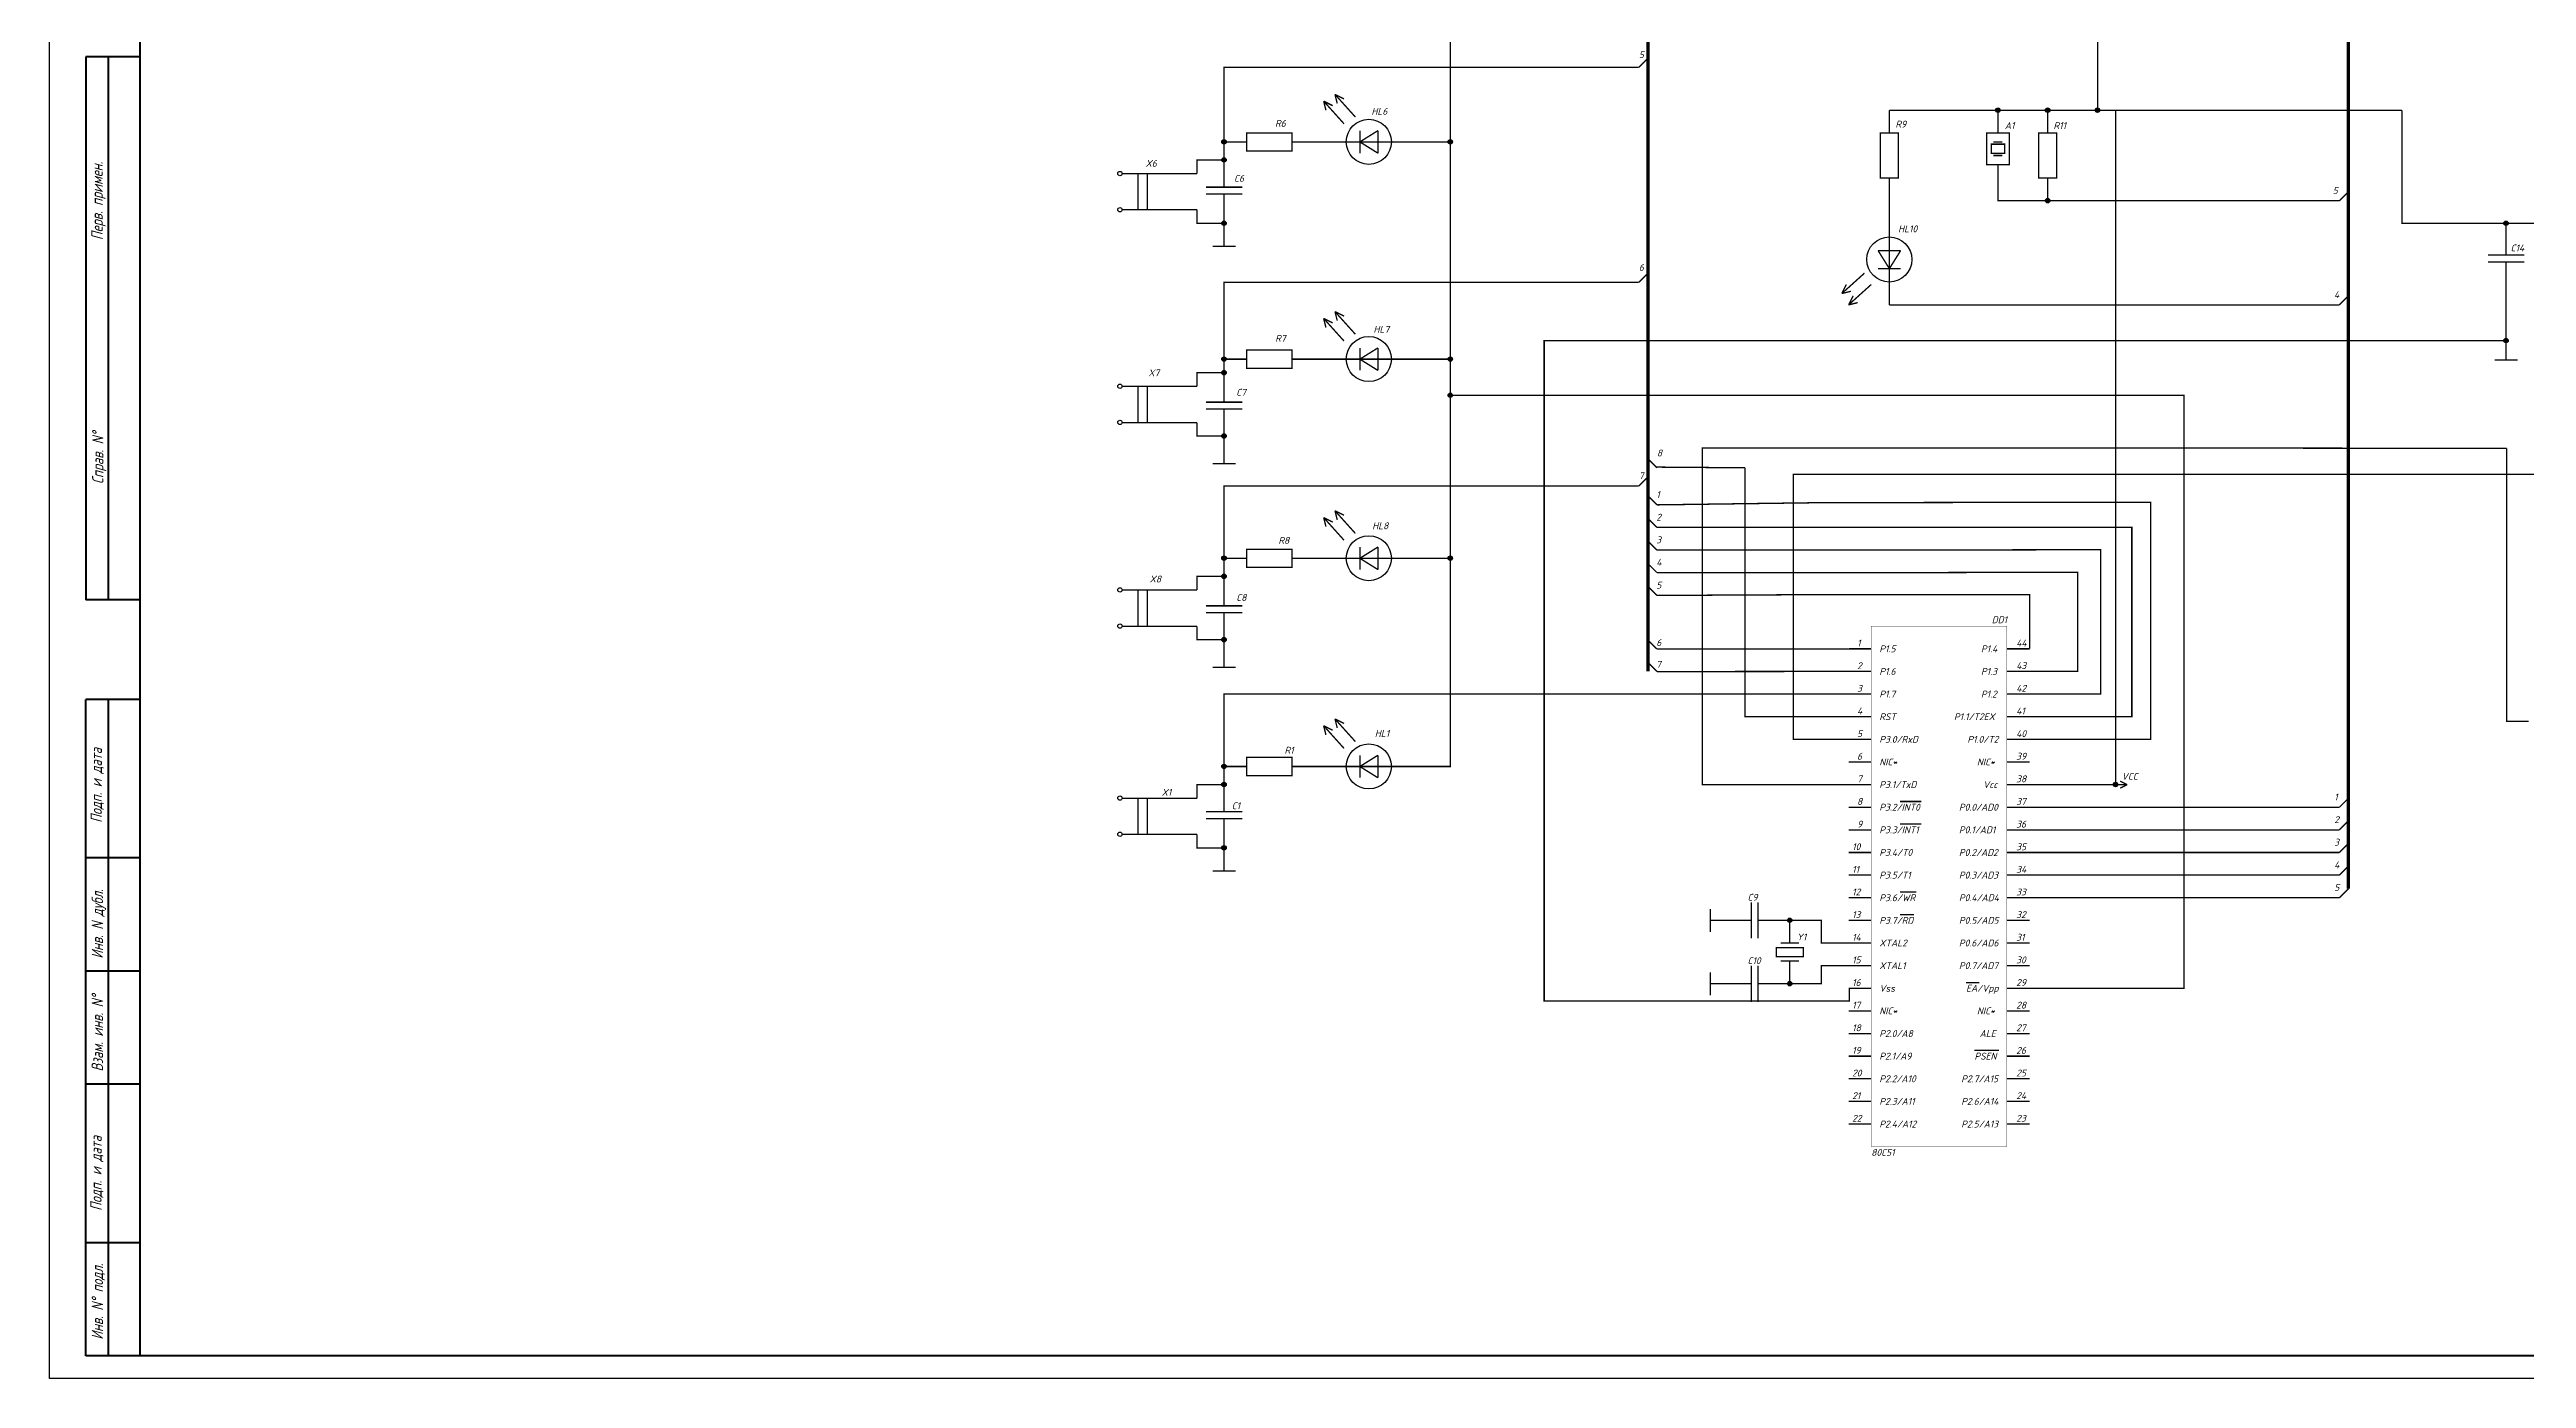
# Model space of a CAD drawing. Header units: millimetres. Extents: x 0 to 9139, y -367 to 2333.
# Drawn here: x 4707 to 5254, y 676 to 969 of the extents above; entities that cross this region are included whole.
import ezdxf

# ---------------------------------------------------------------- set-up
doc = ezdxf.new("R2010")
doc.units = ezdxf.units.MM
doc.header["$LTSCALE"] = 0.5
doc.layers.add('KONTUR', color=7, linetype='Continuous')
doc.layers.add('Sheet', color=255, linetype='Continuous')
doc.layers.add('Основная', color=7, linetype='Continuous', lineweight=40)
doc.layers.add('текст', color=7, linetype='Continuous', lineweight=30)
doc.styles.get("Standard").update_dxf_attribs({"font": 'isocpeui.ttf', "width": 0.9})
doc.styles.add('стиль1', font='romans.shx', dxfattribs={"width": 0.75, "oblique": 15, "height": 3.5})

msp = doc.modelspace()

# ---------------------------------------------------------------- linework, layer by layer
at = {"layer": 'KONTUR'}
for p, q in [((4707.03, 675.63), (4707.03, 1269.63)), ((5548.03, 675.63), (4707.03, 675.63))]:
    msp.add_line(p, q, dxfattribs=at)
at = {"layer": 'Sheet'}
for points, const_width in [([(5060.22, 831.84), (5060.22, 1101.84), (5060.22, 1101.84)], 0.749), ([(5215.03, 783.84), (5215.03, 1035.84)], 0.749), ([(5159.58, 1003.84), (5159.58, 955.84)], 0.3), ([(5016.58, 948.84), (5016.58, 993.34)], 0.3), ([(4966.58, 943.84), (4966.58, 965.34), (5058.22, 965.34)], 0.3), ([(5058.22, 965.34), (5060.22, 967.34)], 0.3), ([(4993.08, 952.84), (4988.58, 957.84)], 0.3), ([(4988.58, 957.84), (4989.08, 955.84), (4989.08, 955.84)], 0.3), ([(4988.58, 957.84), (4990.58, 956.84)], 0.3), ([(4995.58, 954.34), (4991.08, 959.34)], 0.3), ([(4991.08, 959.34), (4991.58, 957.34), (4991.58, 957.34)], 0.3), ([(4991.08, 959.34), (4993.08, 958.34)], 0.3), ([(5113.58, 950.84), (5113.58, 955.84)], 0.3), ([(5159.58, 955.84), (5113.58, 955.84)], 0.3), ([(5137.58, 950.84), (5137.58, 955.84)], 0.3), ([(5159.58, 955.84), (5163.58, 955.84), (5163.58, 806.84), (5144.58, 806.84)], 0.3), ([(5148.58, 950.84), (5148.58, 955.84)], 0.3), ([(5226.86, 955.84), (5226.86, 955.84), (5163.58, 955.84)], 0.3), ([(5226.86, 955.84), (5226.86, 930.84), (5316.36, 930.84)], 0.3), ([(4971.58, 948.84), (4966.58, 948.84)], 0.3), ([(4981.58, 950.84), (4971.58, 950.84), (4971.58, 946.84), (4981.58, 946.84), (4981.58, 950.84)], 0.3), ([(4981.58, 948.84), (4986.58, 948.84)], 0.3), ([(4986.58, 948.84), (4988.58, 948.84)], 0.3), ([(4993.58, 948.84), (4988.58, 948.84)], 0.3), ([(4996.58, 948.84), (4993.58, 948.84)], 0.3), ([(4996.58, 951.34), (4996.58, 946.34)], 0.3), ([(4996.58, 948.84), (5000.58, 951.34), (5000.58, 951.34)], 0.3), ([(5000.58, 948.84), (4996.58, 948.84)], 0.3), ([(4996.58, 948.84), (5000.58, 946.34), (5000.58, 946.34)], 0.3), ([(5000.58, 946.34), (5000.58, 951.34)], 0.3), ([(5000.58, 948.84), (5003.58, 948.84)], 0.3), ([(5003.58, 948.84), (5008.58, 948.84)], 0.3), ([(5008.58, 948.84), (5016.58, 948.84)], 0.3), ([(5016.58, 948.84), (5016.58, 901.34)], 0.3), ([(5111.58, 950.84), (5111.58, 940.84), (5115.58, 940.84), (5115.58, 950.84), (5111.58, 950.84)], 0.3), ([(5140.08, 943.84), (5135.08, 943.84), (5135.08, 950.84), (5140.08, 950.84), (5140.08, 943.84)], 0.3), ([(5139.08, 948.34), (5136.08, 948.34), (5136.08, 946.34), (5139.08, 946.34), (5139.08, 948.34)], 0.3), ([(5136.58, 948.84), (5138.58, 948.84)], 0.3), ([(5146.58, 950.84), (5146.58, 940.84), (5150.58, 940.84), (5150.58, 950.84), (5146.58, 950.84)], 0.3), ([(4944.08, 941.84), (4955.58, 941.84)], 0.3), ([(4947.58, 941.84), (4947.58, 933.84)], 0.3), ([(4949.58, 933.84), (4949.58, 941.84)], 0.3), ([(4955.58, 941.84), (4960.58, 941.84)], 0.3), ([(4960.58, 941.84), (4960.58, 944.84), (4966.58, 944.84)], 0.3), ([(4966.58, 938.84), (4966.58, 943.84)], 0.3), ([(5136.58, 945.84), (5138.58, 945.84)], 0.3), ([(5137.58, 943.84), (5137.58, 938.84)], 0.3), ([(4970.58, 938.84), (4962.58, 938.84)], 0.3), ([(4970.58, 937.34), (4962.58, 937.34)], 0.3), ([(4966.58, 937.34), (4966.58, 932.34)], 0.3), ([(5113.58, 940.84), (5113.58, 935.84)], 0.3), ([(5113.58, 935.84), (5113.58, 932.84)], 0.3), ([(5137.58, 938.84), (5137.58, 935.84), (5213.03, 935.84)], 0.3), ([(5148.58, 940.84), (5148.58, 935.84)], 0.3), ([(5213.03, 935.84), (5215.03, 937.84)], 0.3), ([(4944.08, 933.84), (4955.58, 933.84)], 0.3), ([(4955.58, 933.84), (4960.58, 933.84)], 0.3), ([(4960.58, 933.84), (4960.58, 930.84), (4966.58, 930.84)], 0.3), ([(4966.58, 932.34), (4966.58, 929.84)], 0.3), ([(5113.58, 927.84), (5113.58, 932.84)], 0.3), ([(5249.86, 930.84), (5249.86, 928.84)], 0.3), ([(4964.04, 925.77), (4969.12, 925.77)], 0.3), ([(4966.58, 929.84), (4966.58, 925.77)], 0.3), ([(5113.58, 924.84), (5113.58, 927.84)], 0.3), ([(5249.86, 923.84), (5249.86, 928.84)], 0.3), ([(5058.22, 917.84), (5060.22, 919.84)], 0.3), ([(5108.08, 919.84), (5103.08, 915.34)], 0.3), ([(5116.08, 924.84), (5111.08, 924.84)], 0.3), ([(5113.58, 920.84), (5111.08, 924.84), (5111.08, 924.84)], 0.3), ([(5111.08, 920.84), (5116.08, 920.84)], 0.3), ([(5113.58, 924.84), (5113.58, 920.84)], 0.3), ([(5113.58, 920.84), (5116.08, 924.84), (5116.08, 924.84)], 0.3), ([(5113.58, 920.84), (5113.58, 917.84)], 0.3), ([(5253.86, 923.84), (5245.86, 923.84)], 0.3), ([(5253.86, 922.34), (5245.86, 922.34)], 0.3), ([(5249.86, 922.34), (5249.86, 917.34)], 0.3), ([(4966.58, 896.34), (4966.58, 917.84), (5058.22, 917.84)], 0.3), ([(5103.08, 915.34), (5104.08, 917.34)], 0.3), ([(5103.08, 915.34), (5105.08, 915.84), (5105.08, 915.84)], 0.3), ([(5109.58, 917.34), (5104.58, 912.84)], 0.3), ([(5104.58, 912.84), (5105.58, 914.84)], 0.3), ([(5113.58, 917.84), (5113.58, 912.84)], 0.3), ([(5213.03, 912.84), (5215.03, 914.84)], 0.3), ([(5249.86, 917.34), (5249.86, 904.72)], 0.3), ([(4993.08, 904.84), (4988.58, 909.84)], 0.3), ([(4988.58, 909.84), (4989.08, 907.84), (4989.08, 907.84)], 0.3), ([(4988.58, 909.84), (4990.58, 908.84)], 0.3), ([(4995.58, 906.34), (4991.08, 911.34)], 0.3), ([(4991.08, 911.34), (4991.58, 909.34), (4991.58, 909.34)], 0.3), ([(4991.08, 911.34), (4993.08, 910.34)], 0.3), ([(5104.58, 912.84), (5106.58, 913.34), (5106.58, 913.34)], 0.3), ([(5113.58, 912.84), (5213.03, 912.84), (5152.58, 912.84)], 0.3), ([(4996.58, 903.34), (4996.58, 898.34)], 0.3), ([(4996.58, 900.84), (5000.58, 903.34), (5000.58, 903.34)], 0.3), ([(5000.58, 898.34), (5000.58, 903.34)], 0.3), ([(5249.86, 904.92), (5037.3, 904.9), (5037.3, 759.02), (5104.74, 759.02), (5104.74, 761.84)], 0.3), ([(5249.86, 904.72), (5249.86, 900.66)], 0.3), ([(4960.58, 894.84), (4960.58, 897.84), (4966.58, 897.84)], 0.3), ([(4971.58, 900.84), (4966.58, 900.84)], 0.3), ([(4981.58, 902.84), (4971.58, 902.84), (4971.58, 898.84), (4981.58, 898.84), (4981.58, 902.84)], 0.3), ([(4981.58, 900.84), (4986.58, 900.84)], 0.3), ([(4986.58, 900.84), (4988.58, 900.84)], 0.3), ([(4993.58, 900.84), (4988.58, 900.84)], 0.3), ([(4996.58, 900.84), (4993.58, 900.84)], 0.3), ([(5000.58, 900.84), (4996.58, 900.84)], 0.3), ([(4996.58, 900.84), (5000.58, 898.34), (5000.58, 898.34)], 0.3), ([(5000.58, 900.84), (5003.58, 900.84)], 0.3), ([(5003.58, 900.84), (5008.58, 900.84)], 0.3), ([(5008.58, 900.84), (5016.58, 900.84)], 0.3), ([(5016.58, 856.34), (5016.58, 856.34), (5016.58, 901.34)], 0.3), ([(5247.32, 900.66), (5252.4, 900.66)], 0.3), ([(4944.08, 894.84), (4955.58, 894.84)], 0.3), ([(4947.58, 894.84), (4947.58, 886.84)], 0.3), ([(4949.58, 886.84), (4949.58, 894.84)], 0.3), ([(4955.58, 894.84), (4960.58, 894.84)], 0.3), ([(4966.58, 891.34), (4966.58, 896.34)], 0.3), ([(5017.04, 892.86), (5178.67, 892.84), (5178.67, 761.84), (5144.58, 761.84), (5144.58, 761.84)], 0.3), ([(4944.08, 886.84), (4955.58, 886.84)], 0.3), ([(4955.58, 886.84), (4960.58, 886.84)], 0.3), ([(4960.58, 886.84), (4960.58, 883.84), (4966.58, 883.84)], 0.3), ([(4970.58, 891.34), (4962.58, 891.34)], 0.3), ([(4970.58, 889.84), (4962.58, 889.84)], 0.3), ([(4966.58, 889.84), (4966.58, 884.84)], 0.3), ([(4966.58, 884.84), (4966.58, 881.84)], 0.3), ([(4966.58, 881.84), (4966.58, 877.77)], 0.3), ([(5072.26, 806.84), (5104.58, 806.84), (5072.26, 806.84), (5072.26, 881.23), (5121.46, 881.23), (5121.46, 881.23), (5250.01, 881.15)], 0.3), ([(5250.01, 881.15), (5250.01, 820.84)], 0.3), ([(4964.04, 877.77), (4969.12, 877.77)], 0.3), ([(5062.22, 876.84), (5060.22, 878.84)], 0.3), ([(5081.67, 876.84), (5062.07, 876.99)], 0.3), ([(5081.67, 876.84), (5081.67, 847.84), (5081.65, 845.84), (5081.65, 821.84), (5097.58, 821.84), (5104.58, 821.84)], 0.3), ([(4966.58, 851.34), (4966.58, 872.84), (5058.22, 872.84)], 0.3), ([(5060.22, 874.84), (5058.22, 872.84)], 0.3), ([(5062.22, 868.65), (5060.22, 870.65)], 0.3), ([(5104.58, 816.84), (5104.58, 816.84), (5092.35, 816.84), (5092.35, 875.36), (5275.86, 875.36)], 0.3), ([(4993.08, 860.84), (4988.58, 865.84)], 0.3), ([(4988.58, 865.84), (4989.08, 863.84), (4989.08, 863.84)], 0.3), ([(4988.58, 865.84), (4990.58, 864.84)], 0.3), ([(4995.58, 862.34), (4991.08, 867.34)], 0.3), ([(4991.08, 867.34), (4991.58, 865.34), (4991.58, 865.34)], 0.3), ([(4991.08, 867.34), (4993.08, 866.34)], 0.3), ([(5062.22, 863.66), (5060.22, 865.66)], 0.3), ([(5144.58, 816.84), (5171.34, 816.84), (5171.34, 869.21), (5099.58, 869.15), (5099.58, 869.15), (5062.22, 868.65)], 0.3), ([(4996.58, 859.34), (4996.58, 854.34)], 0.3), ([(4996.58, 856.84), (5000.58, 859.34), (5000.58, 859.34)], 0.3), ([(5000.58, 854.34), (5000.58, 859.34)], 0.3), ([(5062.22, 858.64), (5060.22, 860.64)], 0.3), ([(5062.22, 863.67), (5100.58, 863.67), (5100.58, 863.68), (5167.16, 863.68), (5167.16, 821.84), (5144.58, 821.84)], 0.3), ([(4971.58, 856.84), (4966.58, 856.84)], 0.3), ([(4981.58, 858.84), (4971.58, 858.84), (4971.58, 854.84), (4981.58, 854.84), (4981.58, 858.84)], 0.3), ([(4981.58, 856.84), (4986.58, 856.84)], 0.3), ([(4986.58, 856.84), (4988.58, 856.84)], 0.3), ([(4993.58, 856.84), (4988.58, 856.84)], 0.3), ([(4996.58, 856.84), (4993.58, 856.84)], 0.3), ([(5000.58, 856.84), (4996.58, 856.84)], 0.3), ([(4996.58, 856.84), (5000.58, 854.34), (5000.58, 854.34)], 0.3), ([(5000.58, 856.84), (5003.58, 856.84)], 0.3), ([(5003.58, 856.84), (5008.58, 856.84)], 0.3), ([(5008.58, 856.84), (5016.58, 856.84)], 0.3), ([(5008.58, 810.84), (5016.58, 810.84), (5016.58, 856.34)], 0.3), ([(5062.22, 853.69), (5060.22, 855.69)], 0.3), ([(5144.58, 826.84), (5160.29, 826.84), (5160.29, 858.73), (5101.58, 858.67), (5101.58, 858.67), (5062.22, 858.67)], 0.3), ([(5144.58, 831.84), (5155.2, 831.84), (5155.2, 853.74), (5102.58, 853.67), (5102.58, 853.67), (5062.22, 853.67)], 0.3), ([(4944.08, 849.84), (4955.58, 849.84)], 0.3), ([(4947.58, 849.84), (4947.58, 841.84)], 0.3), ([(4949.58, 841.84), (4949.58, 849.84)], 0.3), ([(4955.58, 849.84), (4960.58, 849.84)], 0.3), ([(4960.58, 849.84), (4960.58, 852.84), (4966.58, 852.84)], 0.3), ([(4966.58, 846.34), (4966.58, 851.34)], 0.3), ([(5062.22, 848.64), (5060.22, 850.64)], 0.3), ([(5144.58, 836.84), (5144.58, 848.8), (5103.58, 848.84), (5103.58, 848.84), (5062.22, 848.64)], 0.3), ([(4970.58, 846.34), (4962.58, 846.34)], 0.3), ([(4970.58, 844.84), (4962.58, 844.84)], 0.3), ([(4966.58, 844.84), (4966.58, 839.84)], 0.3), ([(4944.08, 841.84), (4955.58, 841.84)], 0.3), ([(4955.58, 841.84), (4960.58, 841.84)], 0.3), ([(4960.58, 841.84), (4960.58, 838.84), (4966.58, 838.84)], 0.3), ([(4966.58, 839.84), (4966.58, 836.84)], 0.3), ([(5062.22, 836.79), (5060.22, 838.79)], 0.3), ([(5109.58, 841.84), (5139.54, 841.84), (5139.54, 726.88), (5109.58, 726.88), (5109.58, 841.84)], 0.0991), ([(4964.04, 832.77), (4969.12, 832.77)], 0.3), ([(4966.58, 836.84), (4966.58, 832.77)], 0.3), ([(5062.22, 831.82), (5060.22, 833.82)], 0.3), ([(5104.58, 836.84), (5104.58, 836.82), (5101.58, 836.82), (5101.58, 836.83), (5062.22, 836.83)], 0.3), ([(5104.58, 831.84), (5104.58, 831.84), (5102.58, 831.84), (5102.58, 831.84), (5062.22, 831.82)], 0.3), ([(5109.58, 836.84), (5104.58, 836.84)], 0.3), ([(5109.58, 831.84), (5104.58, 831.84)], 0.3), ([(5139.58, 836.84), (5144.58, 836.84)], 0.3), ([(5139.58, 831.84), (5144.58, 831.84)], 0.3), ([(5104.58, 826.84), (4966.58, 826.84), (4966.58, 805.84)], 0.3), ([(5109.58, 826.84), (5104.58, 826.84)], 0.3), ([(5139.58, 826.84), (5144.58, 826.84)], 0.3), ([(4995.58, 816.34), (4991.08, 821.34)], 0.3), ([(4991.08, 821.34), (4991.58, 819.34), (4991.58, 819.34)], 0.3), ([(4991.08, 821.34), (4993.08, 820.34)], 0.3), ([(5109.58, 821.84), (5104.58, 821.84)], 0.3), ([(5139.58, 821.84), (5144.58, 821.84)], 0.3), ([(4993.08, 814.84), (4988.58, 819.84)], 0.3), ([(4988.58, 819.84), (4989.08, 817.84), (4989.08, 817.84)], 0.3), ([(4988.58, 819.84), (4990.58, 818.84)], 0.3), ([(5109.58, 816.84), (5104.58, 816.84)], 0.3), ([(5139.58, 816.84), (5144.58, 816.84)], 0.3), ([(5254.86, 820.84), (5249.86, 820.84)], 0.3), ([(4971.58, 810.84), (4966.58, 810.84)], 0.3), ([(4981.58, 812.84), (4971.58, 812.84), (4971.58, 808.84), (4981.58, 808.84), (4981.58, 812.84)], 0.3), ([(4981.58, 810.84), (4986.58, 810.84)], 0.3), ([(4986.58, 810.84), (4988.58, 810.84)], 0.3), ([(4993.58, 810.84), (4988.58, 810.84)], 0.3), ([(4996.58, 810.84), (4993.58, 810.84)], 0.3), ([(4996.58, 813.34), (4996.58, 808.34)], 0.3), ([(4996.58, 810.84), (5000.58, 813.34), (5000.58, 813.34)], 0.3), ([(5000.58, 810.84), (4996.58, 810.84)], 0.3), ([(4996.58, 810.84), (5000.58, 808.34), (5000.58, 808.34)], 0.3), ([(5000.58, 808.34), (5000.58, 813.34)], 0.3), ([(5000.58, 810.84), (5003.58, 810.84)], 0.3), ([(5003.58, 810.84), (5008.58, 810.84)], 0.3), ([(5109.58, 811.84), (5104.58, 811.84)], 0.3), ([(5139.58, 811.84), (5144.58, 811.84)], 0.3), ([(4960.58, 803.84), (4960.58, 806.84), (4966.58, 806.84)], 0.3), ([(4966.58, 800.84), (4966.58, 805.84)], 0.3), ([(5109.58, 806.84), (5104.58, 806.84)], 0.3), ([(5139.58, 806.84), (5144.58, 806.84)], 0.3), ([(5163.58, 806.84), (5166.12, 806.84)], 0.3), ([(5166.12, 806.84), (5164.6, 807.6)], 0.3), ([(5166.12, 806.84), (5164.6, 806.08)], 0.3), ([(4944.08, 803.84), (4955.58, 803.84)], 0.3), ([(4947.58, 803.84), (4947.58, 795.84)], 0.3), ([(4949.58, 795.84), (4949.58, 803.84)], 0.3), ([(4955.58, 803.84), (4960.58, 803.84)], 0.3), ([(4970.58, 800.84), (4962.58, 800.84)], 0.3), ([(4970.58, 799.34), (4962.58, 799.34)], 0.3), ([(4966.58, 799.34), (4966.58, 794.34)], 0.3), ([(5109.58, 801.84), (5104.58, 801.84)], 0.3), ([(5116.65, 803.11), (5115.93, 803.11)], 0.3), ([(5118.26, 803.11), (5116.65, 803.11)], 0.3), ([(5119.57, 803.11), (5118.26, 803.11)], 0.3), ([(5120.67, 803.11), (5119.57, 803.11)], 0.3), ([(5139.58, 801.84), (5144.58, 801.84)], 0.3), ([(5144.58, 801.84), (5213.03, 801.84)], 0.3), ([(5215.03, 803.84), (5213.03, 801.84)], 0.3), ([(4944.08, 795.84), (4955.58, 795.84)], 0.3), ([(4955.58, 795.84), (4960.58, 795.84)], 0.3), ([(4960.58, 795.84), (4960.58, 792.84), (4966.58, 792.84)], 0.3), ([(4966.58, 794.34), (4966.58, 791.84)], 0.3), ([(5109.58, 796.84), (5104.58, 796.84)], 0.3), ([(5116.65, 798.11), (5115.93, 798.11)], 0.3), ([(5118.26, 798.11), (5116.65, 798.11)], 0.3), ([(5119.57, 798.11), (5118.26, 798.11)], 0.3), ([(5120.67, 798.11), (5119.57, 798.11)], 0.3), ([(5139.58, 796.84), (5144.58, 796.84)], 0.3), ([(5144.58, 796.84), (5213.03, 796.84)], 0.3), ([(5215.03, 798.84), (5213.03, 796.84)], 0.3), ([(5215.03, 793.84), (5213.03, 791.84)], 0.3), ([(4966.58, 791.84), (4966.58, 787.77)], 0.3), ([(5109.58, 791.84), (5104.58, 791.84)], 0.3), ([(5139.58, 791.84), (5144.58, 791.84)], 0.3), ([(5144.58, 791.84), (5213.03, 791.84)], 0.3), ([(5215.03, 788.84), (5213.03, 786.84)], 0.3), ([(4964.04, 787.77), (4969.12, 787.77)], 0.3), ([(5109.58, 786.84), (5104.58, 786.84)], 0.3), ([(5118.05, 783.11), (5115.93, 783.11)], 0.3), ([(5119.53, 783.11), (5118.05, 783.11)], 0.3), ([(5139.58, 786.84), (5144.58, 786.84)], 0.3), ([(5144.58, 786.84), (5213.03, 786.84)], 0.3), ([(5215.03, 783.84), (5213.03, 781.84)], 0.3), ([(5074.04, 779.38), (5074.04, 774.3)], 0.3), ([(5083.08, 772.84), (5083.08, 780.84)], 0.3), ([(5084.58, 772.84), (5084.58, 780.84)], 0.3), ([(5109.58, 781.84), (5104.58, 781.84)], 0.3), ([(5117.41, 778.11), (5115.93, 778.11)], 0.3), ([(5119.02, 778.11), (5117.41, 778.11)], 0.3), ([(5139.58, 781.84), (5144.58, 781.84)], 0.3), ([(5144.58, 781.84), (5213.03, 781.84)], 0.3), ([(5076.58, 776.84), (5074.04, 776.84)], 0.3), ([(5078.08, 776.84), (5076.58, 776.84)], 0.3), ([(5083.08, 776.84), (5078.08, 776.84)], 0.3), ([(5084.58, 776.84), (5089.58, 776.84)], 0.3), ([(5104.58, 771.84), (5098.58, 771.84), (5098.58, 776.84), (5089.58, 776.84)], 0.3), ([(5089.58, 771.84), (5093.58, 771.84)], 0.3), ([(5091.58, 776.84), (5091.58, 776.84)], 0.3), ([(5091.58, 771.84), (5091.58, 776.84)], 0.3), ([(5109.58, 776.84), (5104.58, 776.84)], 0.3), ([(5109.58, 771.84), (5104.58, 771.84)], 0.3), ([(5139.58, 776.84), (5144.58, 776.84)], 0.3), ([(5139.58, 771.84), (5144.58, 771.84)], 0.3), ([(5083.08, 758.84), (5083.08, 766.84)], 0.3), ([(5084.58, 758.84), (5084.58, 766.84)], 0.3), ([(5094.58, 770.84), (5094.58, 768.84), (5088.58, 768.84), (5088.58, 770.84), (5094.58, 770.84)], 0.3), ([(5089.58, 767.84), (5093.58, 767.84)], 0.3), ([(5104.58, 766.84), (5098.58, 766.84), (5098.58, 762.84), (5089.58, 762.84)], 0.3), ([(5091.58, 767.84), (5091.58, 762.84)], 0.3), ([(5109.58, 766.84), (5104.58, 766.84)], 0.3), ([(5139.58, 766.84), (5144.58, 766.84)], 0.3), ([(5074.04, 765.38), (5074.04, 760.3)], 0.3), ([(5076.58, 762.84), (5074.04, 762.84)], 0.3), ([(5078.08, 762.84), (5076.58, 762.84)], 0.3), ([(5083.08, 762.84), (5078.08, 762.84)], 0.3), ([(5084.58, 762.84), (5089.58, 762.84)], 0.3), ([(5109.58, 761.84), (5104.58, 761.84)], 0.3), ([(5131.87, 763.11), (5130.52, 763.11)], 0.3), ([(5133.44, 763.11), (5131.87, 763.11)], 0.3), ([(5139.58, 761.84), (5144.58, 761.84)], 0.3), ([(5109.58, 756.84), (5104.58, 756.84)], 0.3), ([(5139.58, 756.84), (5144.58, 756.84)], 0.3), ([(5109.58, 751.84), (5104.58, 751.84)], 0.3), ([(5139.58, 751.84), (5144.58, 751.84)], 0.3), ([(5109.58, 746.84), (5104.58, 746.84)], 0.3), ([(5133.61, 748.11), (5132.38, 748.11)], 0.3), ([(5134.84, 748.11), (5133.61, 748.11)], 0.3), ([(5136.19, 748.11), (5134.84, 748.11)], 0.3), ([(5137.8, 748.11), (5136.19, 748.11)], 0.3), ([(5139.58, 746.84), (5144.58, 746.84)], 0.3), ([(5109.58, 741.84), (5104.58, 741.84)], 0.3), ([(5139.58, 741.84), (5144.58, 741.84)], 0.3), ([(5109.58, 736.84), (5104.58, 736.84)], 0.3), ([(5139.58, 736.84), (5144.58, 736.84)], 0.3), ([(5109.58, 731.84), (5104.58, 731.84)], 0.3), ([(5139.58, 731.84), (5144.58, 731.84)], 0.3)]:
    msp.add_lwpolyline(points, dxfattribs=dict(at, const_width=const_width))
at = {"layer": 'Sheet', "const_width": 0.508}
for points in [[(5137.33, 955.84, 1), (5137.83, 955.84, 1)], [(5148.33, 955.84, 1), (5148.83, 955.84, 1)], [(5159.33, 955.84, 1), (5159.83, 955.84, 1)], [(4966.33, 948.84, 1), (4966.83, 948.84, 1)], [(5016.33, 948.84, 1), (5016.83, 948.84, 1)], [(4966.33, 944.84, 1), (4966.83, 944.84, 1)], [(5148.33, 935.84, 1), (5148.83, 935.84, 1)], [(4966.33, 930.84, 1), (4966.83, 930.84, 1)], [(5249.61, 930.84, 1), (5250.12, 930.84, 1)], [(5249.61, 904.92, 1), (5250.12, 904.92, 1)], [(4966.33, 900.84, 1), (4966.83, 900.84, 1)], [(4966.33, 897.84, 1), (4966.83, 897.84, 1)], [(5016.33, 900.84, 1), (5016.83, 900.84, 1)], [(5016.33, 892.84, 1), (5016.83, 892.84, 1)], [(4966.33, 883.84, 1), (4966.83, 883.84, 1)], [(4966.33, 856.84, 1), (4966.83, 856.84, 1)], [(5016.33, 856.84, 1), (5016.83, 856.84, 1)], [(4966.33, 852.84, 1), (4966.83, 852.84, 1)], [(4966.33, 838.84, 1), (4966.83, 838.84, 1)], [(4966.33, 810.84, 1), (4966.83, 810.84, 1)], [(4966.33, 806.84, 1), (4966.83, 806.84, 1)], [(5163.33, 806.84, 1), (5163.83, 806.84, 1)], [(4966.33, 792.84, 1), (4966.83, 792.84, 1)], [(5091.33, 776.84, 1), (5091.83, 776.84, 1)], [(5091.33, 762.84, 1), (5091.83, 762.84, 1)]]:
    msp.add_lwpolyline(points, format="xyb", close=True, dxfattribs=at)
at = {"layer": 'Sheet'}
for centre in [(5148.56, 935.86), (5148.56, 935.86), (5148.56, 935.86), (4966.56, 810.86), (4966.56, 810.86), (4966.56, 810.86), (4966.56, 806.86), (4966.56, 806.86), (5163.56, 806.86), (5163.56, 806.86), (5163.56, 806.86), (5163.56, 806.86)]:
    msp.add_circle(centre, 0.487, dxfattribs=at)
for centre, major_axis, ratio in [((4998.56, 948.86), (0, 4.98), 0.9997), ((5137.56, 955.86), (0, 0.487), 0.999979), ((5137.56, 955.86), (0, 0.487), 0.999979), ((5137.56, 955.86), (0, 0.487), 0.999979), ((5148.56, 955.86), (0, 0.487), 0.999979), ((5148.56, 955.86), (0, 0.487), 0.999979), ((5148.56, 955.86), (0, 0.487), 0.999979), ((5159.56, 955.86), (0, 0.487), 0.999979), ((5159.56, 955.86), (0, 0.487), 0.999979), ((5159.56, 955.86), (0, 0.487), 0.999979), ((5159.56, 955.86), (0, 0.487), 0.999979), ((5159.56, 955.86), (0, 0.487), 0.999979), ((5159.56, 955.86), (0, 0.487), 0.999979), ((5159.56, 955.86), (0, 0.487), 0.999979), ((5159.56, 955.86), (0, 0.487), 0.999979), ((4966.56, 948.86), (0.487, 0), 0.997309), ((4966.56, 948.86), (0.487, 0), 0.997309), ((4966.56, 948.86), (0.487, 0), 0.997309), ((5016.56, 948.86), (0, 0.486), 0.999937), ((5016.56, 948.86), (0, 0.486), 0.999937), ((5016.56, 948.86), (0, 0.486), 0.999937), ((5016.56, 948.86), (0, 0.486), 0.999937), ((5016.56, 948.86), (0, 0.486), 0.999937), ((5016.56, 948.86), (0, 0.486), 0.999937), ((4943.56, 941.86), (0, 0.479), 0.999979), ((4966.56, 944.86), (0, 0.487), 0.999979), ((4966.56, 944.86), (0, 0.487), 0.999979), ((4943.56, 933.86), (0, 0.479), 0.999958), ((4966.56, 930.86), (0, 0.487), 0.999979), ((4966.56, 930.86), (0, 0.487), 0.999979), ((5249.84, 930.86), (0, 0.487), 0.999979), ((5249.84, 930.86), (0, 0.487), 0.999979), ((5113.56, 922.86), (4.98, 0), 0.999769), ((4998.56, 900.86), (0, 4.98), 0.999967), ((5249.84, 904.94), (0, 0.487), 0.999979), ((5249.84, 904.94), (0, 0.487), 0.999979), ((4966.56, 900.86), (0, 0.487), 0.999979), ((4966.56, 900.86), (0, 0.487), 0.999979), ((4966.56, 900.86), (0, 0.487), 0.999979), ((4966.56, 897.86), (0, 0.487), 0.999979), ((4966.56, 897.86), (0, 0.487), 0.999979), ((5016.56, 900.86), (0, 0.487), 0.997225), ((5016.56, 900.86), (0, 0.487), 0.997225), ((4943.56, 894.86), (0, 0.479), 0.999979), ((5016.56, 892.86), (0, 0.486), 0.999937), ((5016.56, 892.86), (0, 0.486), 0.999937), ((4943.56, 886.86), (0.479, 0), 0.997285), ((4966.56, 883.86), (0, 0.487), 0.999979), ((4966.56, 883.86), (0, 0.487), 0.999979), ((4998.56, 856.86), (0, 4.98), 0.999967), ((4966.56, 856.86), (0, 0.487), 0.999979), ((4966.56, 856.86), (0, 0.487), 0.999979), ((4966.56, 856.86), (0, 0.487), 0.999979), ((5016.56, 856.86), (0, 0.487), 0.997225), ((5016.56, 856.86), (0, 0.487), 0.997225), ((4943.56, 849.86), (0, 0.479), 0.999958), ((4966.56, 852.86), (0, 0.487), 0.999979), ((4966.56, 852.86), (0, 0.487), 0.999979), ((4943.56, 841.86), (0, 0.479), 0.999958), ((4966.56, 838.86), (0, 0.487), 0.999958), ((4966.56, 838.86), (0, 0.487), 0.999958), ((4998.56, 810.86), (0, 4.98), 0.999702), ((4943.56, 803.86), (0, 0.479), 0.999958), ((4943.56, 795.86), (0, 0.479), 0.999958), ((4966.56, 792.86), (0.487, 0), 0.997288), ((4966.56, 792.86), (0.487, 0), 0.997288), ((5091.56, 776.86), (0, 0.487), 0.999958), ((5091.56, 776.86), (0, 0.487), 0.999958), ((5091.56, 776.86), (0, 0.487), 0.999958), ((5091.56, 776.86), (0, 0.487), 0.999958), ((5091.56, 776.86), (0, 0.487), 0.999958), ((5091.56, 762.86), (0, 0.487), 0.999958), ((5091.56, 762.86), (0, 0.487), 0.999958), ((5091.56, 762.86), (0, 0.487), 0.999958)]:
    msp.add_ellipse(centre, major_axis=major_axis, ratio=ratio, dxfattribs=at)
at = {"layer": 'Основная'}
for p, q in [((4727.03, 720.63), (4727.03, 1264.63)), ((4715.03, 967.63), (4715.03, 847.63)), ((4727.03, 967.63), (4715.03, 967.63)), ((4720.03, 847.63), (4720.03, 967.63)), ((4727.03, 847.63), (4715.03, 847.63)), ((4715.03, 680.63), (4715.03, 825.63)), ((4727.03, 825.63), (4715.03, 825.63)), ((4720.03, 680.63), (4720.03, 825.63)), ((4727.03, 790.63), (4715.03, 790.63)), ((4727.03, 765.63), (4715.03, 765.63)), ((4727.03, 740.63), (4715.03, 740.63)), ((4727.03, 680.63), (4727.03, 720.63)), ((4727.03, 705.63), (4715.03, 705.63)), ((5543.03, 680.63), (4715.03, 680.63))]:
    msp.add_line(p, q, dxfattribs=at)

# ---------------------------------------------------------------- texts
at = {"layer": 'Sheet'}
for s, height, p in [('5', 1.52, (5058.22, 967.35)), ('R6', 1.524, (4977.83, 952.16)), ('HL6', 1.524, (4999.13, 954.82)), ('R9', 1.524, (5114.91, 952)), ('A1', 1.524, (5139.09, 951.7)), ('R11', 1.524, (5149.84, 951.7)), ('X6', 1.524, (4949.22, 943.34)), ('C6', 1.524, (4968.77, 940.03)), ('5', 1.52, (5211.56, 937.35)), ('HL10', 1.524, (5115.51, 928.86)), ('C14', 1.524, (5250.86, 924.65)), ('6', 1.52, (5058.22, 920.35)), ('4', 1.52, (5211.85, 914.35)), ('R7', 1.524, (4977.86, 904.67)), ('HL7', 1.524, (4999.58, 906.67)), ('X7', 1.524, (4949.82, 897.06)), ('C7', 1.524, (4969.25, 892.76)), ('7', 1.52, (5058.22, 874.35)), ('8', 1.52, (5062.22, 879.35)), ('1', 1.52, (5062.08, 870.16)), ('HL8', 1.524, (4999.31, 863.26)), ('2', 1.52, (5062.08, 865.17)), ('R8', 1.524, (4978.57, 860.02)), ('3', 1.52, (5062.08, 860.15)), ('4', 1.52, (5062.08, 855.2)), ('X8', 1.524, (4950.12, 851.5)), ('C8', 1.524, (4969.27, 847.41)), ('5', 1.52, (5062.08, 850.15)), ('DD1', 1.524, (5136.2, 842.5)), ('6', 1.52, (5062.08, 837.45)), ('1', 1.52, (5106.45, 837.35)), ('P1.5', 1.524, (5111.36, 836.08)), ('P1.4', 1.524, (5133.82, 836.08)), ('44', 1.524, (5141.61, 837.35)), ('7', 1.52, (5062.04, 832.65)), ('2', 1.52, (5106.45, 832.35)), ('P1.6', 1.524, (5111.36, 831.08)), ('P1.3', 1.524, (5133.82, 831.08)), ('43', 1.524, (5141.61, 832.35)), ('3', 1.52, (5106.45, 827.35)), ('P1.7', 1.524, (5111.36, 826.08)), ('P1.2', 1.524, (5133.82, 826.08)), ('42', 1.524, (5141.61, 827.35)), ('4', 1.52, (5106.45, 822.35)), ('RST', 1.524, (5111.36, 821.08)), ('P1.1/T2EX', 1.524, (5127.85, 821.08)), ('41', 1.524, (5141.61, 822.35)), ('HL1', 1.524, (4999.88, 817.37)), ('5', 1.52, (5106.45, 817.35)), ('P3.0/RxD', 1.524, (5111.36, 816.08)), ('P1.0/T2', 1.524, (5130.81, 816.08)), ('40', 1.524, (5141.61, 817.35)), ('R1', 1.524, (4979.92, 813.67)), ('6', 1.52, (5106.45, 812.35)), ('NIC*', 1.524, (5111.36, 811.08)), ('NIC*', 1.524, (5132.93, 811.08)), ('39', 1.524, (5141.61, 812.35)), ('X1', 1.524, (4952.77, 804.37)), ('7', 1.52, (5106.45, 807.35)), ('P3.1/TxD', 1.524, (5111.36, 806.08)), ('Vcc', 1.524, (5134.29, 806.08)), ('38', 1.524, (5141.61, 807.35)), ('VCC', 1.524, (5164.91, 807.91)), ('1', 1.52, (5211.89, 803.35)), ('C1', 1.524, (4968.25, 801.41)), ('8', 1.52, (5106.45, 802.35)), ('P3.2/INT0', 1.524, (5111.36, 801.08)), ('P0.0/AD0', 1.524, (5128.95, 801.08)), ('37', 1.524, (5141.61, 802.35)), ('2', 1.52, (5211.89, 798.35)), ('10', 1.524, (5105.35, 792.35)), ('9', 1.52, (5106.45, 797.35)), ('P3.3/INT1', 1.524, (5111.36, 796.08)), ('P0.1/AD1', 1.524, (5128.95, 796.08)), ('36', 1.524, (5141.61, 797.35)), ('35', 1.524, (5141.61, 792.35)), ('3', 1.52, (5211.89, 793.35)), ('11', 1.524, (5105.35, 787.35)), ('P3.4/T0', 1.524, (5111.36, 791.08)), ('P0.2/AD2', 1.524, (5128.95, 791.08)), ('34', 1.524, (5141.61, 787.35)), ('4', 1.52, (5211.89, 788.35)), ('C9', 1.524, (5082.24, 781.18)), ('12', 1.524, (5105.35, 782.35)), ('P3.5/T1', 1.524, (5111.36, 786.08)), ('P0.3/AD3', 1.524, (5128.95, 786.08)), ('33', 1.524, (5141.61, 782.35)), ('5', 1.52, (5211.89, 783.35)), ('13', 1.524, (5105.35, 777.35)), ('P3.6/WR', 1.524, (5111.36, 781.08)), ('P3.7/RD', 1.524, (5111.36, 776.08)), ('P0.4/AD4', 1.524, (5128.95, 781.08)), ('P0.5/AD5', 1.524, (5128.95, 776.08)), ('32', 1.524, (5141.61, 777.35)), ('Y1', 1.524, (5093.1, 772.42)), ('14', 1.524, (5105.35, 772.35)), ('XTAL2', 1.524, (5111.36, 771.08)), ('P0.6/AD6', 1.524, (5128.95, 771.08)), ('31', 1.524, (5141.61, 772.35)), ('C10', 1.524, (5082.24, 767.18)), ('15', 1.524, (5105.35, 767.35)), ('XTAL1', 1.524, (5111.36, 766.08)), ('P0.7/AD7', 1.524, (5128.95, 766.08)), ('30', 1.524, (5141.61, 767.35)), ('16', 1.524, (5105.35, 762.35)), ('Vss', 1.524, (5111.36, 761.08)), ('EA/Vpp', 1.524, (5130.52, 761.08)), ('29', 1.524, (5141.61, 762.35)), ('17', 1.524, (5105.35, 757.35)), ('NIC*', 1.524, (5111.36, 756.08)), ('NIC*', 1.524, (5132.93, 756.08)), ('28', 1.524, (5141.61, 757.35)), ('18', 1.524, (5105.35, 752.35)), ('P2.0/A8', 1.524, (5111.36, 751.08)), ('ALE', 1.524, (5133.52, 751.08)), ('27', 1.524, (5141.61, 752.35)), ('19', 1.524, (5105.35, 747.35)), ('P2.1/A9', 1.524, (5111.36, 746.08)), ('PSEN', 1.524, (5132.38, 746.08)), ('26', 1.524, (5141.61, 747.35)), ('20', 1.524, (5105.35, 742.35)), ('P2.2/A10', 1.524, (5111.36, 741.08)), ('P2.7/A15', 1.524, (5129.46, 741.08)), ('25', 1.524, (5141.61, 742.35)), ('21', 1.524, (5105.35, 737.35)), ('22', 1.524, (5105.35, 732.35)), ('P2.3/A11', 1.524, (5111.36, 736.08)), ('P2.6/A14', 1.524, (5129.46, 736.08)), ('24', 1.524, (5141.61, 737.35)), ('23', 1.524, (5141.61, 732.35)), ('P2.4/A12', 1.524, (5111.36, 731.08)), ('P2.5/A13', 1.524, (5129.46, 731.08)), ('80C51', 1.524, (5109.58, 724.81))]:
    msp.add_text(s, height=height, dxfattribs=at).set_placement(p)
at = {"layer": 'текст', "style": 'стиль1', "oblique": 15, "width": 0.75}
for s, p in [('Перв. примен.', (4718.78, 927.15)), ('Справ. N%%d', (4718.94, 873.26)), ('Подп. и дата', (4718.6, 798.4)), ('Инв. N дубл.', (4718.85, 768.38)), ('Взам. инв. N%%d', (4718.85, 743.45)), ('Подп. и дата', (4718.55, 712.67)), ('Инв. N%%d подл.', (4718.85, 684.2))]:
    msp.add_text(s, height=2.5, rotation=90, dxfattribs=at).set_placement(p)

doc.saveas('drawing.dxf')
